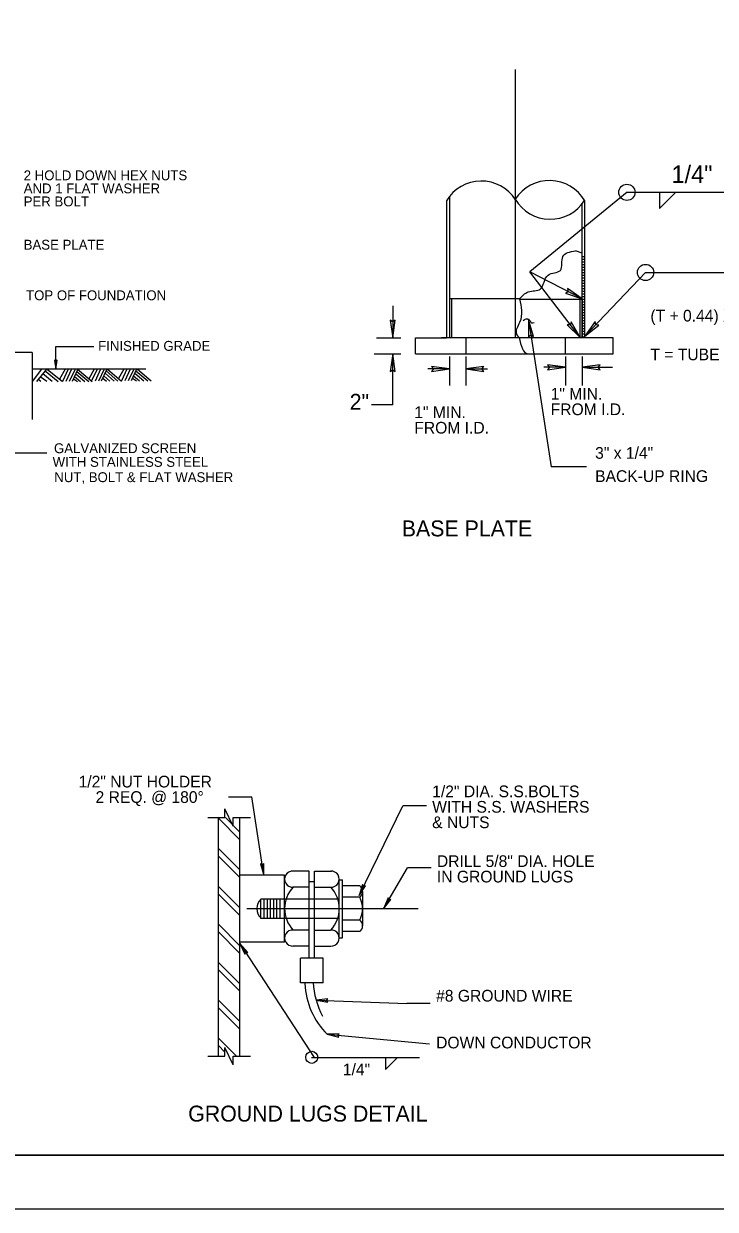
# Model space of a CAD drawing. Extents: x 507453 to 508501, y 495559 to 496219.
# Drawn here: x 507752.4 to 507943.6, y 495558.8 to 495886.4 of the extents above; entities that cross this region are included whole.
import ezdxf

# ---------------------------------------------------------------- set-up
doc = ezdxf.new("R2010")
doc.units = 0
doc.layers.add('1', color=7, linetype='Continuous')
doc.layers.add('41', color=7, linetype='Continuous')

msp = doc.modelspace()

# ---------------------------------------------------------------- linework, layer by layer
at = {"layer": '1'}
for p, q in [((507888.3582530502, 495873.75065708935), (507888.3582530502, 495799.67738228)), ((507870.1845154676, 495838.7554110254), (507870.18060568394, 495799.6773822625)), ((507919.2771671817, 495839.85183336324), (507892.38834333926, 495817.85786005587)), ((507919.20411800087, 495839.85183336324), (507956.8825699537, 495839.85183336324)), ((507928.1963383901, 495839.85183336324), (507928.1963383901, 495835.3536116645)), ((507928.1963383901, 495835.3536116645), (507932.6903370894, 495839.85183336324)), ((507869.3247517226, 495837.51663029665), (507869.3209658709, 495799.67738221854)), ((507906.82921585185, 495799.67738228), (507906.8232727295, 495836.6955601928)), ((507907.54484273144, 495800.0649679544), (507907.54484273144, 495837.463280569)), ((507906.8254640524, 495823.0463541751), (507905.00269684155, 495823.6540209446)), ((507906.8256212099, 495822.06739680236), (507907.54484273144, 495822.06739680236)), ((507906.8257392056, 495821.332426831), (507907.54484273144, 495821.332426831)), ((507906.82585721876, 495820.5974568859), (507907.54484273144, 495820.5974568859)), ((507906.8259752233, 495819.8624869321), (507907.54484273144, 495819.8624869321)), ((507906.8260932013, 495819.1275169957), (507907.54484273144, 495819.1275169957)), ((507906.2406560947, 495799.7470626264), (507892.38834333926, 495817.85786005587)), ((507906.82749596634, 495810.3901137262), (507892.38834333926, 495817.85786005587)), ((507906.8262111882, 495818.39254702436), (507907.54484273144, 495818.39254702436)), ((507906.82632920146, 495817.6575770617), (507907.54484273144, 495817.6575770617)), ((507906.8264471971, 495816.9226071078), (507907.54484273144, 495816.9226071078)), ((507906.82656520157, 495816.18763717153), (507907.54484273144, 495816.18763717153)), ((507924.35961173195, 495817.6946997433), (507907.54484273144, 495800.0649679544)), ((507924.3599847062, 495817.69465935027), (508010.7957858309, 495817.69465935027)), ((507906.8266831796, 495815.4526672265), (507907.54484273144, 495815.4526672265)), ((507906.8268011929, 495814.7176972549), (507907.54484273144, 495814.7176972549)), ((507906.8269191797, 495813.98272729234), (507907.54484273144, 495813.98272729234)), ((507906.8270371754, 495813.24775733845), (507907.54484273144, 495813.24775733845)), ((507906.82715517987, 495812.51278740214), (507907.54484273144, 495812.51278740214)), ((507889.5544483125, 495810.3901137262), (507870.1816774948, 495810.3901137262)), ((507870.7576551083, 495810.3901137262), (507870.7565832799, 495799.6773246409)), ((507889.5561570202, 495810.31985240715), (507906.829204674, 495810.31985240715)), ((507906.2406560947, 495810.31985240715), (507906.829204674, 495810.31985240715)), ((507906.2406560947, 495799.7470626264), (507906.2406560947, 495810.31985240715)), ((507906.82727319316, 495811.7778174571), (507907.54484273144, 495811.7778174571)), ((507906.82739117125, 495811.0428474857), (507907.54484273144, 495811.0428474857)), ((507906.8275072409, 495810.31985240715), (507907.54484273144, 495810.31985240715)), ((507906.82750915806, 495810.30787752307), (507907.54484273144, 495810.30787752307)), ((507906.82762715366, 495809.5729075691), (507907.54484273144, 495809.5729075691)), ((507906.829204674, 495810.31985240715), (507906.829204674, 495799.7470626264)), ((507854.4685530788, 495808.49702171766), (507854.4685530788, 495799.67738228)), ((507906.82774516696, 495808.83793763287), (507907.54484273144, 495808.83793763287)), ((507906.8278631714, 495808.10296767903), (507907.54484273144, 495808.10296767903)), ((507906.8279811495, 495807.36799771636), (507907.54484273144, 495807.36799771636)), ((507906.82809913636, 495806.6330277536), (507907.54484273144, 495806.6330277536)), ((507906.82821714954, 495805.89805781737), (507907.54484273144, 495805.89805781737)), ((507891.9710274373, 495804.7225216366), (507898.2947476074, 495763.95100337703)), ((507906.82833514526, 495805.16308786353), (507907.54484273144, 495805.16308786353)), ((507906.8284531497, 495804.4281179097), (507907.54484273144, 495804.4281179097)), ((507906.8285711278, 495803.69314794696), (507907.54484273144, 495803.69314794696)), ((507906.8286891411, 495802.9581779844), (507907.54484273144, 495802.9581779844)), ((507850.0235206348, 495799.67738228), (507856.6734629317, 495799.67738228)), ((507860.73454082286, 495795.179160599), (507860.73454082286, 495799.67738228)), ((507860.73454082286, 495799.67738228), (507869.320515813, 495799.67738228)), ((507915.4072160432, 495799.67738228), (507867.97139863274, 495799.67738228)), ((507874.7207559097, 495799.676841973), (507874.7207559097, 495795.178620292)), ((507902.16980564414, 495799.67738228), (507902.16980564414, 495795.179160599)), ((507906.829204674, 495799.7470626264), (507906.2406560947, 495799.7470626264)), ((507906.2406560947, 495799.7470626264), (507906.4451135602, 495799.7470626264)), ((507906.2406560947, 495799.67771931126), (507906.2406560947, 495799.7470626264)), ((507906.4451135602, 495799.67771931126), (507906.2406560947, 495799.67771931126)), ((507906.4451135602, 495799.7470626264), (507906.4451135602, 495799.67771931126)), ((507906.8288071279, 495802.22320804803), (507907.54484273144, 495802.22320804803)), ((507906.8289251235, 495801.4882380942), (507907.54484273144, 495801.4882380942)), ((507906.82904312806, 495800.75326814037), (507907.54484273144, 495800.75326814037)), ((507906.829204674, 495799.7470626264), (507907.54484273144, 495800.0649679544)), ((507915.4072160432, 495795.179160599), (507915.4072160432, 495799.67738228)), ((507761.3008850517, 495790.9915094222), (507761.3008850517, 495797.2238165243)), ((507761.3008850517, 495797.2238165243), (507771.8402407178, 495797.2238165243)), ((507754.791403638, 495795.57357304817), (507694.3914743735, 495795.57357304817)), ((507754.791403638, 495795.57357304817), (507754.791403638, 495777.058055571)), ((507849.29014082125, 495795.179160599), (507856.6734629317, 495795.179160599)), ((507854.4685530788, 495781.146783837), (507854.4685530788, 495795.179160599)), ((507860.73454082286, 495795.179160599), (507915.4072160432, 495795.179160599)), ((507870.18060568394, 495794.4925512767), (507870.18060568394, 495786.4697476993)), ((507874.70957866806, 495794.4925512767), (507874.70957866806, 495786.4697476993)), ((507902.1915514167, 495794.4925512767), (507902.1915514167, 495786.4697476993)), ((507906.829204674, 495794.4925512767), (507906.829204674, 495786.4697476993)), ((507757.34815747326, 495790.9915094222), (507754.7698690387, 495787.55347249215)), ((507786.2112683391, 495790.9915094222), (507754.791403638, 495790.9915094222)), ((507758.7576218307, 495790.9915094222), (507755.9730703164, 495787.55347249215)), ((507760.3389720673, 495787.55347249215), (507757.71114208596, 495789.69943924324)), ((507758.4035101012, 495790.5542939219), (507761.98907666083, 495787.55347249215)), ((507758.9638849104, 495790.9915094222), (507763.15790074685, 495787.55347249215)), ((507763.87982152577, 495790.9915094222), (507762.36093303974, 495788.20678532484)), ((507764.70487378305, 495790.9915094222), (507763.1318288508, 495787.57484488597)), ((507765.6674348245, 495790.9915094222), (507764.12046174443, 495787.55347249215)), ((507766.6299958396, 495790.9915094222), (507765.0142684202, 495787.55347249215)), ((507767.4172561458, 495790.94331370486), (507765.80494354723, 495787.55347249215)), ((507766.82986190467, 495789.68750681885), (507769.34579299693, 495787.55347249215)), ((507767.1486672607, 495790.3513075634), (507770.4114855519, 495787.55347249215)), ((507767.360510901, 495790.9915094222), (507771.4084237411, 495787.55347249215)), ((507771.9027866228, 495790.9915094222), (507770.46094483504, 495788.3480424258)), ((507772.73985031404, 495790.9915094222), (507771.23184061097, 495787.716101987)), ((507773.7038868334, 495790.9915094222), (507772.2204735661, 495787.6947296021)), ((507774.6636229618, 495790.9915094222), (507773.1142801979, 495787.6947296021)), ((507775.47300510167, 495790.9915094222), (507773.9049553425, 495787.6947296021)), ((507774.9298737264, 495789.8287639111), (507777.4458047923, 495787.6947296021)), ((507775.24867908243, 495790.4925646732), (507778.51149732963, 495787.6947296021)), ((507775.62683747784, 495790.9915094222), (507779.50843551004, 495787.6947296021)), ((507780.0972343717, 495790.9915094222), (507778.6781489752, 495788.38976388663)), ((507780.9378457423, 495790.9915094222), (507779.4490447511, 495787.7578234564)), ((507781.9023180549, 495790.9915094222), (507780.4376777151, 495787.73645101005)), ((507782.86121983256, 495790.9915094222), (507781.33148433804, 495787.73645101005)), ((507783.67036524235, 495790.9915094222), (507782.1221594827, 495787.73645101005)), ((507783.1470778666, 495789.8704853806), (507785.66300890606, 495787.73645101005)), ((507783.46588322264, 495790.53428611637), (507786.7287014786, 495787.73645101005)), ((507783.8931640634, 495790.9915094222), (507787.72563967656, 495787.73645101005)), ((507870.18060568394, 495791.03738243575), (507864.2150100457, 495791.03738243575)), ((507874.70957866806, 495791.03738243575), (507880.6751743064, 495791.03738243575)), ((507902.1915514167, 495791.4998779586), (507896.2259557784, 495791.4998779586)), ((507906.829204674, 495791.4998779586), (507915.18827249744, 495791.4998779586)), ((507757.2106487594, 495787.55347249215), (507756.44653709634, 495788.13805363124)), ((507758.8263761877, 495787.55347249215), (507757.0163120798, 495788.84154480195)), ((507766.1842199508, 495788.3431830573), (507767.28316222643, 495787.55347249215)), ((507766.49711132963, 495788.9946700572), (507768.1425917368, 495787.55347249215)), ((507774.2842317374, 495788.48444014083), (507775.3831740217, 495787.6947296021)), ((507774.5971231513, 495789.1359271232), (507776.2426035146, 495787.6947296021)), ((507782.50143588637, 495788.52616158396), (507783.60037818825, 495787.73645101005)), ((507782.81432729145, 495789.1776485926), (507784.45980767236, 495787.73645101005)), ((507854.4685530788, 495781.146783837), (507848.57622038026, 495781.146783837)), ((507735.66275686136, 495767.872280297), (507758.8085810315, 495767.872280297)), ((507907.9963510001, 495763.95100337703), (507898.2947476074, 495763.95100337703)), ((507809.0349688342, 495672.78931593534), (507815.5027044265, 495672.78931593534)), ((507818.8704930532, 495651.1324963751), (507815.5027044265, 495672.78931593534)), ((507808.06182520813, 495667.0363785005), (507808.06182520813, 495669.4343030805)), ((507810.38922258525, 495664.6737175175), (507808.06182520813, 495669.4343030805)), ((507845.14363521565, 495645.4836848026), (507857.29389965994, 495670.30173322785)), ((507863.76163525216, 495670.30173322785), (507857.29389965994, 495670.30173322785)), ((507803.336503251, 495667.0363785005), (507808.06182520813, 495667.0363785005)), ((507806.2986453746, 495601.1287162013), (507806.2986453746, 495667.0363785005)), ((507812.22292963037, 495660.93577626825), (507806.2986453746, 495666.8600605066)), ((507812.22292963037, 495663.0515920632), (507808.202879605, 495667.0363785005)), ((507810.38922258525, 495664.6737175175), (507810.38922258525, 495667.0363785005)), ((507810.38922258525, 495667.0363785005), (507815.1850717452, 495667.0363785005)), ((507812.22292963037, 495601.1287162013), (507812.22292963037, 495667.0363785005)), ((507812.22292963037, 495652.5783038354), (507806.2986453746, 495658.50258809124)), ((507812.22292963037, 495652.74943026656), (507812.22292963037, 495659.519081724)), ((507812.22292963037, 495650.46248804044), (507806.2986453746, 495656.3867722787)), ((507831.33579904964, 495652.22566787404), (507826.6104770926, 495652.22566787404)), ((507831.33579904964, 495628.24642209196), (507831.33579904964, 495652.22566787404)), ((507832.8168701246, 495631.49067299167), (507832.8168701246, 495652.22566787404)), ((507832.8168701246, 495652.22566787404), (507837.542192073, 495652.22566787404)), ((507851.93605411897, 495641.85817042843), (507858.5950907267, 495653.15662749327)), ((507865.062826319, 495653.15662749327), (507858.5950907267, 495653.15662749327)), ((507824.5651884741, 495651.1324963751), (507812.22292963037, 495651.1324963751)), ((507824.5651884741, 495632.61910808756), (507824.5651884741, 495651.1324963751)), ((507832.8168701246, 495649.26352574164), (507831.33579904964, 495649.26352574164)), ((507832.8168701246, 495628.24642209196), (507832.8168701246, 495649.8630068823)), ((507839.6580078855, 495633.8533339746), (507839.6580078855, 495649.8630068823)), ((507839.6580078855, 495649.8630068823), (507840.5748613993, 495649.8630068823)), ((507840.5748613993, 495633.8533339746), (507840.5748613993, 495649.8630068823)), ((507812.22292963037, 495642.06975201063), (507806.2986453746, 495647.99403626646)), ((507812.22292963037, 495639.98919981264), (507806.2986453746, 495645.91348405083)), ((507831.33579904964, 495647.7824546755), (507826.89258586883, 495647.7824546755)), ((507832.8168701246, 495647.7824546755), (507837.26008330553, 495647.7824546755)), ((507845.33227004984, 495648.2176643726), (507840.57168446045, 495648.2176643726)), ((507846.138394104, 495646.6371466488), (507846.138394104, 495637.1508926083)), ((507814.1507867028, 495641.8940196329), (507861.5052117588, 495641.8940196329)), ((507818.0061594806, 495639.17813708103), (507818.0061594806, 495644.5382037846)), ((507824.5651884741, 495644.5382037846), (507818.0061594806, 495644.5382037846)), ((507818.923013012, 495639.17813708103), (507818.923013012, 495644.5382037846)), ((507819.8398665258, 495639.17813708103), (507819.8398665258, 495644.5382037846)), ((507820.6861928456, 495639.17813708103), (507820.6861928456, 495644.5382037846)), ((507821.6030463593, 495639.17813708103), (507821.6030463593, 495644.5382037846)), ((507822.44937267905, 495639.17813708103), (507822.44937267905, 495644.5382037846)), ((507823.3662261929, 495639.17813708103), (507823.3662261929, 495644.5382037846)), ((507839.6580078855, 495644.5382037846), (507824.5651884741, 495644.5382037846)), ((507845.33227004984, 495645.0566386515), (507840.57168446045, 495645.0566386515)), ((507824.5651884741, 495639.17813708103), (507818.0061594806, 495639.17813708103)), ((507839.6580078855, 495639.17813708103), (507824.5651884741, 495639.17813708103)), ((507845.33227004984, 495638.7314006231), (507840.5748613993, 495638.7314006231)), ((507812.22292963037, 495631.63172737975), (507806.2986453746, 495637.5560116269)), ((507812.22292963037, 495629.515911576), (507806.2986453746, 495635.4401958142)), ((507831.33579904964, 495635.9338861726), (507826.89258586883, 495635.9338861726)), ((507832.8168701246, 495635.9338861726), (507837.26008330553, 495635.9338861726)), ((507845.33227004984, 495635.5703749195), (507840.5748613993, 495635.5703749195)), ((507824.5651884741, 495632.61910808756), (507812.22292963037, 495632.61910808756)), ((507812.22292963037, 495632.2610298589), (507832.7243508157, 495600.776080231)), ((507839.6580078855, 495633.8533339746), (507840.5748613993, 495633.8533339746)), ((507831.33579904964, 495631.49067299167), (507826.89258586883, 495631.49067299167)), ((507832.8168701246, 495631.49067299167), (507837.26008330553, 495631.49067299167)), ((507812.22292963037, 495621.12317555485), (507806.2986453746, 495627.04745980195)), ((507835.21479469584, 495628.24642209196), (507829.00840166374, 495628.24642209196)), ((507829.00840166374, 495621.4052843223), (507829.00840166374, 495628.24642209196)), ((507835.21479469584, 495621.4052843223), (507835.21479469584, 495628.24642209196)), ((507812.22292963037, 495619.0426233481), (507806.2986453746, 495624.9669075864)), ((507835.21479469584, 495621.4052843223), (507829.00840166374, 495621.4052843223)), ((507812.22292963037, 495610.68515091523), (507806.2986453746, 495616.6094351711)), ((507833.2752694472, 495616.63618044363), (507858.3750996255, 495615.6611030941)), ((507812.22292963037, 495608.56933512026), (507806.2986453746, 495614.4936193586)), ((507864.8428352177, 495615.6611030941), (507858.3750996255, 495615.6611030941)), ((507811.23554891377, 495601.1287162013), (507806.2986453746, 495606.13614693447)), ((507836.338613969, 495607.1679372794), (507864.60660869814, 495604.48360679514)), ((507808.06182520813, 495602.25715129724), (507806.2986453746, 495604.0555947365)), ((507808.06182520813, 495601.1287162013), (507808.06182520813, 495603.52664078126)), ((507810.38922258525, 495598.76605521835), (507808.06182520813, 495603.52664078126)), ((507803.336503251, 495601.1287162013), (507808.06182520813, 495601.1287162013)), ((507810.38922258525, 495598.76605521835), (507810.38922258525, 495601.1287162013)), ((507810.38922258525, 495601.1287162013), (507815.1850717452, 495601.1287162013)), ((507832.0410709902, 495600.776080231), (507861.87407382525, 495600.776080231)), ((507852.4234299023, 495600.776080231), (507852.4234299023, 495597.3907749432)), ((507852.4234299023, 495597.3907749432), (507855.8087351901, 495600.776080231)), ((507508.4573707848, 495573.80492220604), (508498.4573707848, 495573.80492220604)), ((508501.4573707848, 495558.80492220604), (507453.2841424383, 495558.80492220604))]:
    msp.add_line(p, q, dxfattribs=at)
for points in [[(507906.82749596634, 495810.3901137262), (507902.8285969949, 495813.24013547134), (507902.97220664815, 495812.3840204016), (507902.1905468398, 495812.00644290855)], [(507854.4685530788, 495799.67738228), (507855.16301426175, 495804.5386105863), (507854.4685530788, 495804.01776470145), (507853.77409187844, 495804.5386105863)], [(507854.4685530788, 495799.67738228), (507855.16301426175, 495804.5386105863), (507854.4685530788, 495804.01776470145), (507853.77409187844, 495804.5386105863)], [(507891.9710274373, 495804.7225216366), (507892.02984636097, 495799.81229178276), (507892.63627272943, 495800.43342288875), (507893.4023579814, 495800.02517027943)], [(507906.2406560947, 495799.7470626264), (507903.83892345696, 495804.0302270377), (507903.6037444666, 495803.19461490336), (507902.7357067168, 495803.18641532626)], [(507907.54484273144, 495800.0649679544), (507911.48124575056, 495803.1654242), (507910.6016383491, 495803.26991754), (507910.45566189656, 495804.14359881025)], [(507907.54484273144, 495800.0649679544), (507911.48124575056, 495803.1654242), (507910.6016383491, 495803.26991754), (507910.45566189656, 495804.14359881025)], [(507761.3008850517, 495790.9915094222), (507761.65520198294, 495793.4717279499), (507761.3008850517, 495793.205990247), (507760.9465681204, 495793.4717279499)], [(507854.4685530788, 495795.179160599), (507853.77409187844, 495790.317932275), (507854.4685530788, 495790.83877816884), (507855.16301426175, 495790.317932275)], [(507870.18060568394, 495791.03738243575), (507865.2201686285, 495791.74601630715), (507865.7516440254, 495791.03738243575), (507865.2201686285, 495790.32874857314)], [(507874.70957866806, 495791.03738243575), (507879.67001573235, 495790.32874857314), (507879.1385403267, 495791.03738243575), (507879.67001573235, 495791.74601630715)], [(507874.70957866806, 495791.03738243575), (507879.67001573235, 495790.32874857314), (507879.1385403267, 495791.03738243575), (507879.67001573235, 495791.74601630715)], [(507902.1915514167, 495791.4998779586), (507897.23111436114, 495792.2085118212), (507897.7625897581, 495791.4998779586), (507897.23111436114, 495790.79124409606)], [(507902.1915514167, 495791.4998779586), (507897.23111436114, 495792.2085118212), (507897.7625897581, 495791.4998779586), (507897.23111436114, 495790.79124409606)], [(507906.829204674, 495791.4998779586), (507911.7896417295, 495790.79124409606), (507911.2581663238, 495791.4998779586), (507911.7896417295, 495792.2085118212)], [(507906.829204674, 495791.4998779586), (507911.7896417295, 495790.79124409606), (507911.2581663238, 495791.4998779586), (507911.7896417295, 495792.2085118212)], [(507818.8704930532, 495651.1324963751), (507818.8299837897, 495654.40596716705), (507818.4258636141, 495653.9917196534), (507817.91503234796, 495654.2636857366)], [(507845.14363521565, 495645.4836848026), (507846.9844606082, 495648.190826072), (507846.4159647656, 495648.0825365994), (507846.1528280329, 495648.5979715343)], [(507851.93605411897, 495641.85817042843), (507853.98043382715, 495644.41507552017), (507853.4052732216, 495644.35100985714), (507853.1827252107, 495644.8852256344)], [(507812.22292963037, 495632.2610298589), (507813.60335919313, 495629.2925847866), (507813.80186114507, 495629.8361941072), (507814.3793066292, 495629.7978428705)], [(507833.2752694472, 495616.63618044363), (507836.4956735709, 495616.047750933), (507836.1666767475, 495616.5238551449), (507836.5316176679, 495616.9730012754)], [(507836.338613969, 495607.1679372794), (507839.5861016189, 495606.38500784576), (507839.2780318451, 495606.88880998443), (507839.67542234587, 495607.32562157145)], [(507836.338613969, 495607.1679372794), (507839.5861016189, 495606.38500784576), (507839.2780318451, 495606.88880998443), (507839.67542234587, 495607.32562157145)]]:
    msp.add_lwpolyline(points, close=True, dxfattribs=at)
for centre, radius in [((507919.20374503534, 495839.8518737387), 2.2480542918057913), ((507924.35961173195, 495817.6946997258), 2.2480542918057913), ((507832.0724000471, 495600.80192837765), 1.6661097339801687)]:
    msp.add_circle(centre, radius, dxfattribs=at)
for centre, radius, start, end in [((507878.96835660323, 495831.7181387539), 11.255179521211112, 32.74627784388987, 148.9824148675563), ((507897.79252745654, 495831.8292395871), 11.262773674839556, 30.015592184449712, 146.8929032955611), ((507898.0111604688, 495843.62998583954), 11.213366200135033, 210.5890043862845, 327.46631549739567), ((507891.501871971, 495803.6765986886), 1.1463253077069637, 33.87566944444445, 144.1414861111111), ((507893.18926423957, 495804.50524707395), 0.7597204419201333, 194.45921066753354, 300.82839400086834), ((507826.8098998891, 495650.0394449913), 2.2261077279012804, 86.30477777777782, 273.6952194444445), ((507837.46448651794, 495650.0394449913), 2.22610772790128, 266.30478055555557, 93.69522222222224), ((507833.1735134621, 495641.8940196329), 8.589721295185651, 136.39718055555556, 223.60281944444444), ((507831.1008729448, 495641.8940196329), 8.589721295185646, 316.39718055555556, 43.60281944444444), ((507844.1869123517, 495646.6369247901), 1.952728721876141, 305.92896666666667, 54.07103333333332), ((507820.47405481857, 495641.8940196329), 3.5913920932479897, 132.07502222222223, 227.92497777777777), ((507839.5401682575, 495641.89366773906), 6.599568023368422, 331.368875, 28.6342111111111), ((507844.1869123517, 495637.15041071427), 1.952728721876141, 305.92896666666667, 54.07103333333332), ((507826.8098998891, 495633.7485942657), 2.22610772790128, 86.30478055555557, 273.69522222222224), ((507837.46448651794, 495633.7485942657), 2.22610772790128, 266.30477777777776, 93.69521944444445), ((507851.2526148495, 495622.08192516153), 21.091573118778815, 182.47220833333336, 224.999975), ((507853.5735816874, 495622.36618714524), 21.091573118778815, 182.47220833333336, 208.83525690593783)]:
    msp.add_arc(centre, radius, start, end, dxfattribs=at)
for points in [[(507889.5544483125, 495810.3901137262), (507891.93149437965, 495812.34304059774), (507895.25996530824, 495813.12621022644), (507897.41368178057, 495816.97679422906), (507900.80741681485, 495818.2820769494), (507901.5253223203, 495822.1326609433), (507905.00269684155, 495823.6540209446)], [(507889.5544483125, 495810.3901137262), (507889.5544483125, 495803.8851336222), (507888.64381356665, 495800.7097084555), (507889.5187288707, 495799.7007858578)], [(507889.45836780703, 495799.7703921809), (507892.1354448254, 495795.179160599), (507892.1354905567, 495795.179160599)]]:
    msp.add_spline(points, degree=3, dxfattribs=at)
at = {"layer": '41'}
for points in [[(507453.2841424383, 496218.80492220604), (508501.4573707848, 496218.80492220604), (508501.4573707848, 495558.80492220604), (507453.2841424383, 495558.80492220604)], [(507508.4573707848, 496203.80492220604), (508498.4573707848, 496203.80492220604), (508498.4573707848, 495573.80492220604), (507508.4573707848, 495573.80492220604)]]:
    msp.add_lwpolyline(points, close=True, dxfattribs=at)

# ---------------------------------------------------------------- texts
at = {"layer": '1'}
for s, height, p in [('2 HOLD DOWN HEX NUTS', 2.728576273064349, (507752.44353870576, 495843.1803458194)), ('1/4"', 4.850801475854547, (507931.54757833004, 495842.4228560987)), ('AND 1 FLAT WASHER', 2.728576273064349, (507752.44353870576, 495839.5767732293)), ('PER BOLT ', 2.728576273064349, (507752.44353870576, 495835.9732006217)), ('BASE PLATE', 2.72857595349705, (507752.44353870576, 495824.0083059871)), ('TOP OF FOUNDATION', 2.728575830168183, (507753.1036084147, 495810.02992262144)), ('(T + 0.44) X T', 3.233752829207269, (507925.71292513225, 495804.14725030854)), ('FINISHED GRADE', 2.728575830168183, (507773.0234504069, 495796.05277700105)), ('T = TUBE WALL THICKNESS', 3.233752829207269, (507925.71292513225, 495793.434518836)), ('2"', 4.409819684557284, (507842.56303497375, 495779.7447915765)), ('1" MIN.', 3.233752829207269, (507898.1318842407, 495782.54186029604)), ('1" MIN.', 3.233752829207269, (507860.4262806396, 495777.45161756675)), ('FROM I.D.', 3.233752829207269, (507898.1318842407, 495778.2711117772)), ('FROM I.D.', 3.233752829207269, (507860.4262806396, 495773.18086904805)), ('GALVANIZED SCREEN', 2.728575830168183, (507760.81816087593, 495767.76351231633)), ('WITH STAINLESS STEEL', 2.728576273064349, (507760.44415910786, 495763.99038344575)), ('3" x 1/4" ', 3.233752829207269, (507910.4217518418, 495766.2087464835)), ('NUT, BOLT & FLAT WASHER ', 2.728576273064349, (507760.90601040807, 495759.7602991053)), ('BACK-UP RING', 3.233752829207269, (507910.4217518418, 495759.8023959588)), ('BASE PLATE', 4.409827102536585, (507856.96574123285, 495744.76905628014)), ('1/2" NUT HOLDER', 3.2338676505696977, (507767.62196171266, 495675.3822918878)), ('1/2" DIA. S.S.BOLTS', 3.2338676505696977, (507865.3785691525, 495672.68134200026)), ('2 REQ. @ 180%%d', 3.2338676505696977, (507772.3148594966, 495671.1113917344)), ('WITH S.S. WASHERS', 3.2338677967372433, (507865.3785691525, 495668.4104416447)), ('& NUTS', 3.2338677967372433, (507865.3785691525, 495664.13954130665)), ('DRILL 5/8" DIA. HOLE', 3.2338676505696977, (507866.67976021924, 495653.4007860879)), ('IN GROUND LUGS', 3.2338676505696977, (507866.67976021924, 495649.1298857411)), ('#8 GROUND WIRE', 3.2338676505696977, (507866.459769118, 495616.2100159753)), ('DOWN CONDUCTOR', 3.2338676505696977, (507866.459769118, 495603.2685345227)), ('1/4"', 3.2338677967372433, (507840.68457847246, 495595.8467900194)), ('GROUND LUGS DETAIL', 4.409827102536585, (507797.9153073732, 495583.0424626693))]:
    msp.add_text(s, height=height, dxfattribs=at).set_placement(p)

doc.saveas('drawing.dxf')
